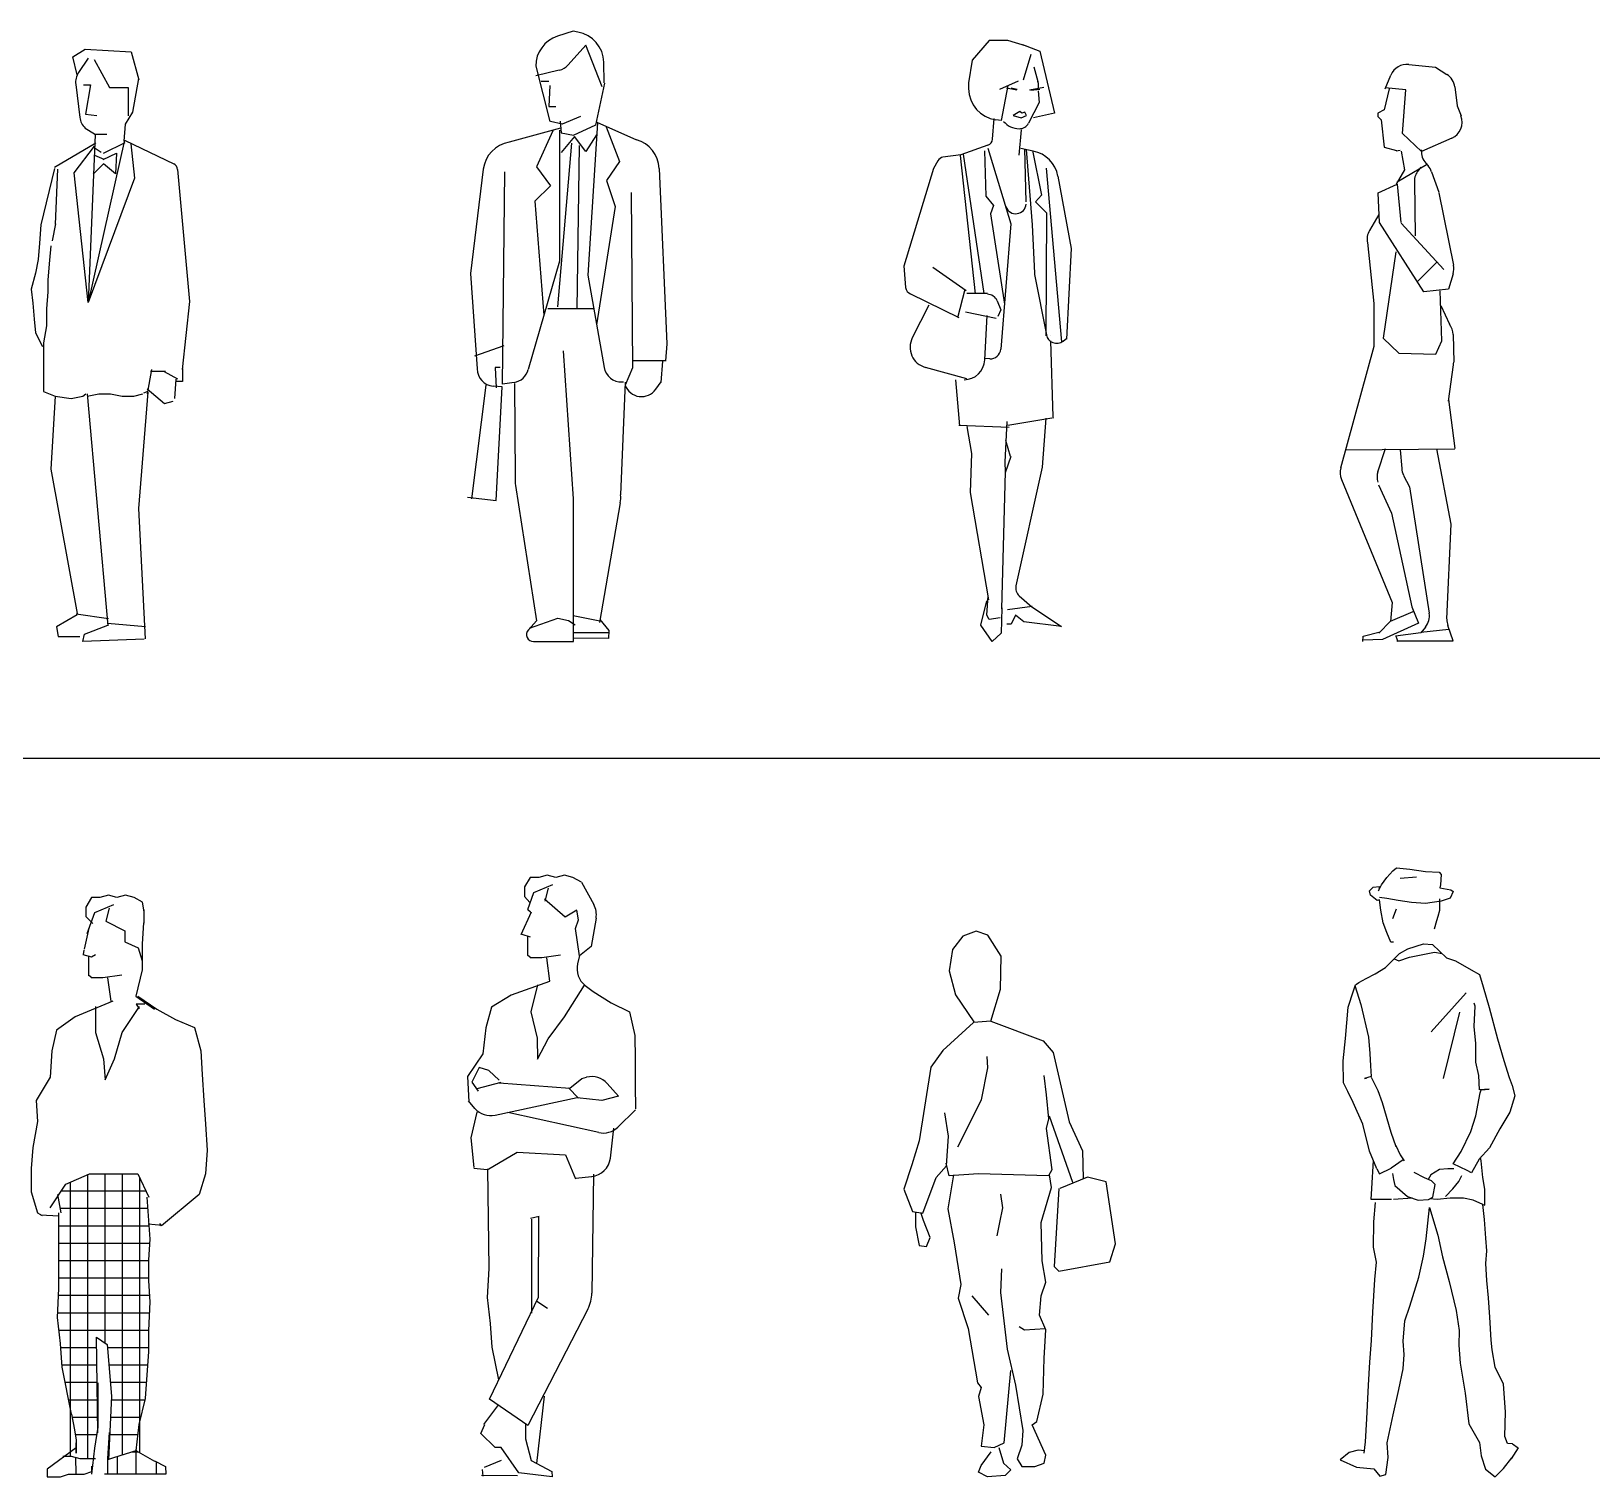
# Model space of a CAD drawing. Header units: millimetres. Extents: x 80073 to 99926, y 37306 to 52946.
# Drawn here: x 91232 to 95718, y 45338 to 49492 of the extents above; entities that cross this region are included whole.
import ezdxf

# ---------------------------------------------------------------- set-up
doc = ezdxf.new("R2010")
doc.units = ezdxf.units.MM
doc.layers.add('www.cad-blocks.net', color=7, linetype='Continuous')

# ---------------------------------------------------------------- blocks, each defined once
blk = doc.blocks.new('A$C20933499')
at = {"linetype": 'ByBlock'}
for p, q in [((0.119, 1.6802), (0.1544, 1.7023)), ((0.1323, 1.6286), (0.119, 1.6802)), ((0.1638, 1.6768), (0.1357, 1.635)), ((0.1544, 1.7023), (0.2872, 1.6949)), ((0.181, 1.6728), (0.2252, 1.5918)), ((0.2872, 1.6949), (0.3093, 1.6139)), ((0.3086, 1.6177), (0.2912, 1.5213)), ((0.1276, 1.601), (0.1393, 1.5062)), ((0.1496, 1.5993), (0.1699, 1.5993)), ((0.1699, 1.5993), (0.1557, 1.515)), ((0.2252, 1.5918), (0.2783, 1.5918)), ((0.2783, 1.5918), (0.2783, 1.5108)), ((0.1557, 1.515), (0.1881, 1.5116)), ((0.2699, 1.4862), (0.2657, 1.4374)), ((0.2908, 1.5211), (0.2699, 1.4862)), ((0.155, 1.4756), (0.1818, 1.4592)), ((0.1833, 1.4563), (0.1635, 0.9745)), ((0.2675, 1.4409), (0.1635, 0.9745)), ((0.1818, 1.4583), (0.2167, 1.4583)), ((0.2701, 1.4399), (0.4094, 1.3722)), ((0.0669, 1.3634), (0.1858, 1.4328)), ((0.1231, 1.3467), (0.1818, 1.4234)), ((0.2096, 1.385), (0.1828, 1.397)), ((0.1833, 1.4181), (0.2009, 1.4061)), ((0.2686, 1.4334), (0.2066, 1.4027)), ((0.207, 1.385), (0.2446, 1.4029)), ((0.2446, 1.4029), (0.2423, 1.3441)), ((0.2865, 1.4306), (0.2964, 1.3318)), ((0.0669, 1.3595), (0.0278, 1.1972)), ((0.0756, 1.3577), (0.0683, 1.1992)), ((0.1635, 0.9745), (0.1231, 1.3467)), ((0.208, 1.3725), (0.1779, 1.3427)), ((0.2423, 1.3441), (0.208, 1.3725)), ((0.4206, 1.356), (0.4543, 0.9769)), ((0.2964, 1.3318), (0.1635, 0.9745)), ((0.0278, 1.1972), (0.0238, 1.1443)), ((0.0692, 1.2001), (0.0595, 1.1509)), ((0.0238, 1.1443), (0.0198, 1.0981)), ((0.0561, 1.1373), (0.0519, 1.0955)), ((0.0198, 1.0981), (0.0119, 1.0585)), ((0.0519, 1.0955), (0.0477, 1.0397)), ((0.0119, 1.0585), (0, 1.0123)), ((0.0477, 1.0397), (0.0477, 1.0048)), ((0, 1.0123), (0.004, 0.9727)), ((0.0477, 1.0048), (0.0435, 0.9559)), ((0.004, 0.9727), (0.0079, 0.9265)), ((0.0435, 0.9559), (0.0435, 0.9071)), ((0.4543, 0.9769), (0.4333, 0.7815)), ((0.0079, 0.9265), (0.0119, 0.8869)), ((0.0435, 0.9071), (0.0351, 0.8582)), ((0.0119, 0.8869), (0.0317, 0.8473)), ((0.0351, 0.8582), (0.0351, 0.7187)), ((0.3453, 0.7815), (0.3327, 0.7117)), ((0.3427, 0.7764), (0.3853, 0.7764)), ((0.4208, 0.7536), (0.383, 0.7745)), ((0.4342, 0.7848), (0.4342, 0.7472)), ((0.0351, 0.7187), (0.0686, 0.7047)), ((0.3352, 0.718), (0.3226, 0.7138)), ((0.3327, 0.7257), (0.383, 0.6838)), ((0.4124, 0.6978), (0.4166, 0.7536)), ((0.4342, 0.7472), (0.4154, 0.7472)), ((0.0686, 0.7047), (0.0561, 0.4954)), ((0.0686, 0.7047), (0.1148, 0.6978)), ((0.1148, 0.6978), (0.1483, 0.7047)), ((0.1483, 0.7047), (0.1567, 0.7117)), ((0.1609, 0.7047), (0.1944, 0.7117)), ((0.1609, 0.7117), (0.2196, 0.0453)), ((0.1944, 0.7117), (0.2279, 0.7117)), ((0.2279, 0.7117), (0.2615, 0.7047)), ((0.2615, 0.7047), (0.295, 0.7047)), ((0.295, 0.7047), (0.3202, 0.7117)), ((0.3092, 0.3818), (0.3361, 0.7161)), ((0.383, 0.6838), (0.4082, 0.6908)), ((0.0561, 0.4954), (0.1318, 0.0801)), ((0.3286, 0.0073), (0.3092, 0.3818)), ((0.1315, 0.0768), (0.0728, 0.0419)), ((0.1291, 0.0792), (0.2218, 0.0661)), ((0.1525, 0.0209), (0.2196, 0.047)), ((0.219, 0.053), (0.3279, 0.0433)), ((0.0728, 0.0419), (0.077, 0.014)), ((0.077, 0.014), (0.1399, 0.014)), ((0.1483, 0), (0.1525, 0.0209)), ((0.3243, 0.007), (0.1483, 0))]:
    blk.add_line(p, q, dxfattribs=at)
for centre, radius, start, end in [((0.1772, 1.6071), 0.05, 146.1208, 187.0254), ((0.1889, 1.5123), 0.05, 187.0254, 227.2391), ((0.4006, 1.3542), 0.02, 5.0861, 64.0675)]:
    blk.add_arc(centre, radius, start, end, dxfattribs=at)
blk = doc.blocks.new('A$C38BD1C33')
at = {"linetype": 'ByBlock'}
for p, q in [((0.3034, 1.7537), (0.2583, 1.7391)), ((0.3169, 1.7514), (0.3034, 1.7537)), ((0.3404, 1.7141), (0.2889, 1.6567)), ((0.3869, 1.5935), (0.3404, 1.7141)), ((0.3929, 1.6051), (0.3916, 1.6647)), ((0.196, 1.6535), (0.2363, 1.4945)), ((0.2633, 1.6415), (0.196, 1.6253)), ((0.2118, 1.6106), (0.2337, 1.6106)), ((0.2365, 1.5974), (0.2337, 1.5375)), ((0.3935, 1.6048), (0.3676, 1.4836)), ((0.2337, 1.5375), (0.2537, 1.5375)), ((0.2721, 1.4868), (0.238, 1.4947)), ((0.2665, 1.4952), (0.2692, 1.4614)), ((0.3245, 1.5088), (0.2721, 1.4868)), ((0.3043, 1.4555), (0.3688, 1.4846)), ((0.3731, 1.4902), (0.3458, 1.053)), ((0.3719, 1.4926), (0.4859, 1.4418)), ((0.2667, 1.4752), (0.1195, 1.4349)), ((0.245, 1.4679), (0.1978, 1.3644)), ((0.2645, 1.4693), (0.2638, 1.0926)), ((0.3076, 1.4515), (0.2688, 1.4051)), ((0.2692, 1.4614), (0.3043, 1.4555)), ((0.3396, 1.4079), (0.3076, 1.4515)), ((0.3708, 1.4564), (0.3396, 1.4079)), ((0.3985, 1.4794), (0.4368, 1.3793)), ((0.2988, 1.4323), (0.2585, 0.962)), ((0.3212, 1.4254), (0.3141, 0.9552)), ((0.0452, 1.3571), (0.0083, 1.0578)), ((0.1005, 0.7392), (0.1069, 1.3494)), ((0.1978, 1.3644), (0.2388, 1.3098)), ((0.4368, 1.3793), (0.3998, 1.3248)), ((0.5506, 1.3593), (0.5728, 0.855)), ((0.2388, 1.3098), (0.1934, 1.2654)), ((0.3998, 1.3248), (0.4243, 1.2504)), ((0.1934, 1.2654), (0.2192, 0.9376)), ((0.4698, 1.29), (0.4738, 0.786)), ((0.4243, 1.2504), (0.3702, 0.9098)), ((0.2638, 1.0926), (0.1745, 0.7817)), ((0.0083, 1.0578), (0.0274, 0.7832)), ((0.3458, 1.053), (0.3926, 0.7873)), ((0.2304, 0.9566), (0.3623, 0.9569)), ((0.5728, 0.855), (0.5691, 0.8062)), ((0.0205, 0.8205), (0.1048, 0.8504)), ((0.3048, 0.4099), (0.2758, 0.8352)), ((0.0791, 0.7871), (0.0825, 0.7294)), ((0.0939, 0.7871), (0.0791, 0.7871)), ((0.4738, 0.786), (0.4533, 0.7363)), ((0.5705, 0.8062), (0.4761, 0.8062)), ((0.5599, 0.8058), (0.5553, 0.7445)), ((0.0524, 0.7362), (0.0109, 0.4098)), ((0.099, 0.7317), (0.0732, 0.7338)), ((0.0825, 0.4053), (0.099, 0.7317)), ((0.1335, 0.7443), (0.1005, 0.7392)), ((0.1348, 0.7416), (0.1371, 0.4715)), ((0.4534, 0.7448), (0.4399, 0.4211)), ((0.4438, 0.746), (0.4487, 0.7462)), ((0.4533, 0.7363), (0.4533, 0.7362)), ((0.541, 0.7248), (0.5563, 0.7464)), ((0, 0.415), (0.0825, 0.4053)), ((0.1377, 0.4478), (0.1978, 0.0589)), ((0.3048, 0), (0.3048, 0.4099)), ((0.4389, 0.3988), (0.3788, 0.0541)), ((0.1978, 0.0589), (0.1747, 0.0334)), ((0.178, 0.0378), (0.2598, 0.0674)), ((0.2598, 0.0674), (0.2898, 0.0606)), ((0.2898, 0.0606), (0.3088, 0.048)), ((0.3854, 0.0577), (0.3036, 0.0737)), ((0.3798, 0.0631), (0.4064, 0.0312)), ((0.4052, 0.0087), (0.3047, 0.0096)), ((0.4056, 0.0251), (0.3062, 0.0251)), ((0.4064, 0.0312), (0.4052, 0.0087)), ((0.1895, 0), (0.3048, 0))]:
    blk.add_line(p, q, dxfattribs=at)
for centre, radius, start, end in [((0.3016, 1.6627), 0.09, 1.2629, 80.1837), ((0.286, 1.6535), 0.09, 107.9313, 180), ((0.2517, 1.6901), 0.05, 283.4957, 318.0941), ((0.4607, 1.3554), 0.09, 2.5114, 73.7524), ((0.1345, 1.3461), 0.09, 99.5641, 172.9804), ((0.0774, 0.7837), 0.05, 180.5645, 265.2032), ((0.1259, 0.7937), 0.05, 278.7357, 346.172), ((0.4418, 0.7959), 0.05, 189.9737, 272.2937), ((0.5001, 0.7536), 0.05, 200.3738, 324.7276), ((0.2266, 0.4616), 0.09, 173.6946, 188.7894), ((0.3502, 0.4142), 0.09, 350.1222, 4.3706), ((0.1895, 0.02), 0.02, 137.7458, 270)]:
    blk.add_arc(centre, radius, start, end, dxfattribs=at)
blk = doc.blocks.new('A$C765F0EC1')
at = {"linetype": 'ByBlock'}
for p, q in [((0.2448, 1.7274), (0.1959, 1.6704)), ((0.2986, 1.7274), (0.2448, 1.7274)), ((0.3525, 1.7111), (0.2986, 1.7274)), ((0.3409, 1.7158), (0.391, 1.6962)), ((0.1959, 1.6704), (0.1861, 1.6052)), ((0.365, 1.6867), (0.3431, 1.613)), ((0.391, 1.6962), (0.4331, 1.5184)), ((0.3737, 1.6513), (0.3854, 1.6089)), ((0.1861, 1.6052), (0.1861, 1.5887)), ((0.329, 1.6102), (0.2751, 1.5858)), ((0.2993, 1.598), (0.2794, 1.4976)), ((0.3247, 1.5844), (0.295, 1.59)), ((0.3255, 1.5867), (0.3083, 1.59)), ((0.3615, 1.5853), (0.4026, 1.5933)), ((0.365, 1.5844), (0.3908, 1.5877)), ((0.3865, 1.5825), (0.3893, 1.5492)), ((0.3893, 1.5492), (0.3586, 1.4897)), ((0.2549, 1.4433), (0.2598, 1.5032)), ((0.2794, 1.4976), (0.2647, 1.4994)), ((0.3337, 1.5229), (0.3146, 1.5116)), ((0.3146, 1.5116), (0.3376, 1.5051)), ((0.3392, 1.5182), (0.3337, 1.5229)), ((0.3376, 1.5051), (0.3521, 1.5116)), ((0.3478, 1.5215), (0.3392, 1.5182)), ((0.3521, 1.5116), (0.3478, 1.5215)), ((0.4331, 1.5184), (0.3728, 1.5046)), ((0.3372, 1.4699), (0.331, 1.3971)), ((0.1641, 1.3987), (0.1125, 1.3916)), ((0.1614, 1.3969), (0.2048, 0.9994)), ((0.2417, 1.4261), (0.1641, 1.3987)), ((0.1706, 1.4009), (0.2298, 1.0003)), ((0.2317, 1.4098), (0.2356, 1.2793)), ((0.2414, 1.4178), (0.3079, 1.2005)), ((0.372, 1.4092), (0.3365, 1.4164)), ((0.347, 1.4154), (0.3505, 1.2634)), ((0.3513, 1.4136), (0.3693, 1.1977)), ((0.3697, 1.4107), (0.3955, 1.2822)), ((0.0851, 1.3593), (0.0003, 1.0785)), ((0.0979, 1.3817), (0.0851, 1.3593)), ((0.4538, 0.8612), (0.4096, 1.3601)), ((0.4428, 1.3373), (0.4812, 1.1292)), ((0.2356, 1.2793), (0.2575, 1.2531)), ((0.3955, 1.2822), (0.3783, 1.2634)), ((0.3783, 1.2634), (0.4103, 1.2319)), ((0.2575, 1.2531), (0.2489, 1.2291)), ((0.2489, 1.2291), (0.2895, 0.9691)), ((0.4103, 1.2319), (0.408, 0.8786)), ((0.3079, 1.2005), (0.2785, 0.8398)), ((0.3693, 1.1977), (0.3754, 1.0586)), ((0.4812, 1.1292), (0.4675, 0.8687)), ((0, 1.0794), (0.0049, 1.017)), ((0.179, 1.0078), (0.0832, 1.0752)), ((0.3759, 1.0542), (0.4097, 0.8811)), ((0.0195, 0.9993), (0.1579, 0.9313)), ((0.1555, 0.9313), (0.1766, 1.0125)), ((0.1809, 1.0006), (0.2402, 1.0006)), ((0.0718, 0.9669), (0.0243, 0.8726)), ((0.2655, 0.9279), (0.1769, 0.9461)), ((0.2679, 0.9793), (0.279, 0.9527)), ((0.279, 0.9527), (0.27, 0.9335)), ((0.2329, 0.8094), (0.2391, 0.9369)), ((0.4215, 0.864), (0.428, 0.6454)), ((0.4221, 0.8795), (0.4221, 0.8792)), ((0.4575, 0.8631), (0.4686, 0.8717)), ((0.2469, 0.8123), (0.2321, 0.8131)), ((0.1815, 0.7544), (0.0618, 0.7878)), ((0.1613, 0.6193), (0.1491, 0.7523)), ((0.2956, 0.6323), (0.2907, 0.5153)), ((0.4312, 0.6428), (0.2985, 0.6202)), ((0.4078, 0.6415), (0.3979, 0.5007)), ((0.3031, 0.6151), (0.158, 0.6207)), ((0.1809, 0.6182), (0.1948, 0.5399)), ((0.1948, 0.5399), (0.1905, 0.428)), ((0.3063, 0.5317), (0.2935, 0.5777)), ((0.2907, 0.5153), (0.2915, 0.4876)), ((0.3079, 0.5317), (0.2916, 0.4849)), ((0.3979, 0.5007), (0.3223, 0.1602)), ((0.2915, 0.4876), (0.2806, 0.0939)), ((0.1905, 0.428), (0.2434, 0.1192)), ((0.2211, 0.0465), (0.2387, 0.1169)), ((0.2387, 0.076), (0.2426, 0.1309)), ((0.2813, 0.0967), (0.2794, 0.0235)), ((0.3689, 0.1009), (0.2981, 0.0906)), ((0.3319, 0.131), (0.3681, 0.0995)), ((0.3681, 0.0995), (0.4534, 0.0432)), ((0.2539, 0), (0.2211, 0.0465)), ((0.2453, 0.0629), (0.2387, 0.076)), ((0.2766, 0.0676), (0.2453, 0.0629)), ((0.3087, 0.0497), (0.2962, 0.0497)), ((0.3212, 0.0756), (0.3087, 0.0497)), ((0.3447, 0.0563), (0.3212, 0.0756)), ((0.4534, 0.0432), (0.3447, 0.0563)), ((0.2794, 0.0235), (0.2539, 0))]:
    blk.add_line(p, q, dxfattribs=at)
for centre, radius, start, end in [((0.2761, 1.5887), 0.09, 180, 262.7468), ((0.3373, 1.5955), 0.05, 349.9493, 15.5241), ((0.3323, 1.5335), 0.06, 220.2002, 269.3153), ((0.3319, 1.5035), 0.03, 269.3153, 332.7004), ((0.235, 1.4449), 0.02, 289.423, 355.3563), ((0.1152, 1.3718), 0.02, 97.8336, 150.3955), ((0.3543, 1.321), 0.09, 10.4475, 78.6491), ((0.3215, 1.2593), 0.03, 200.5516, 355.9568), ((0.4054, 1.0599), 0.03, 182.5114, 191.0334), ((0.0248, 1.0186), 0.02, 184.4509, 254.6065), ((0.2402, 0.9678), 0.03, 22.6199, 90), ((0.0779, 0.8456), 0.06, 153.2409, 254.4207), ((0.4391, 0.8869), 0.03, 191.0334, 307.6476), ((0.173, 0.8123), 0.06, 270, 357.1936), ((0.2486, 0.8422), 0.03, 266.7987, 355.3334), ((0.3516, 0.1537), 0.03, 167.4867, 228.9998)]:
    blk.add_arc(centre, radius, start, end, dxfattribs=at)
blk = doc.blocks.new('A$C6A8D7C00')
at = {"linetype": 'ByBlock'}
for p, q in [((0.1294, 1.588), (0.1459, 1.6278)), ((0.1971, 1.6584), (0.2743, 1.6508)), ((0.2743, 1.6508), (0.3071, 1.6294)), ((0.1412, 1.5878), (0.1263, 1.5282)), ((0.1888, 1.5852), (0.1294, 1.5911)), ((0.1794, 1.46), (0.1888, 1.5852)), ((0.3294, 1.5936), (0.336, 1.5396)), ((0.1263, 1.5282), (0.1087, 1.5184)), ((0.336, 1.5396), (0.3474, 1.5103)), ((0.1087, 1.5184), (0.1087, 1.5086)), ((0.1087, 1.5086), (0.1175, 1.4988)), ((0.1175, 1.4988), (0.1263, 1.4203)), ((0.234, 1.4085), (0.1794, 1.46)), ((0.3208, 1.4464), (0.234, 1.4085)), ((0.1263, 1.4203), (0.1617, 1.4105)), ((0.1609, 1.41), (0.1728, 1.4115)), ((0.1749, 1.409), (0.1854, 1.3554)), ((0.2335, 1.4119), (0.2336, 1.4129)), ((0.1854, 1.3554), (0.1614, 1.3141)), ((0.2485, 1.3695), (0.1635, 1.3202)), ((0.232, 1.3629), (0.2251, 1.3546)), ((0.2462, 1.3741), (0.2526, 1.3671)), ((0.2626, 1.3501), (0.2833, 1.291)), ((0.1089, 1.2889), (0.1643, 1.3145)), ((0.1643, 1.3145), (0.1747, 1.2043)), ((0.2134, 1.3217), (0.2155, 1.1661)), ((0.113, 1.2045), (0.1089, 1.2889)), ((0.2835, 1.2889), (0.3259, 1.0813)), ((0.1108, 1.2272), (0.0841, 1.1812)), ((0.2409, 1.005), (0.113, 1.2045)), ((0.1751, 1.202), (0.2984, 1.069)), ((0.0981, 0.9717), (0.0791, 1.1467)), ((0.16, 1.1199), (0.1238, 0.872)), ((0.2785, 1.0906), (0.2228, 1.0356)), ((0.3247, 1.0569), (0.3114, 1.0126)), ((0.3114, 1.0126), (0.2409, 1.005)), ((0.2922, 0.8643), (0.2879, 1.0074)), ((0.0981, 0.849), (0.0981, 0.9717)), ((0.289, 0.9656), (0.3139, 0.9119)), ((0.1238, 0.872), (0.1684, 0.8283)), ((0.2751, 0.826), (0.2922, 0.8643)), ((0.3245, 0.8822), (0.3263, 0.8027)), ((0.0017, 0.4992), (0.0981, 0.849)), ((0.1684, 0.8283), (0.2751, 0.826)), ((0.3113, 0.6904), (0.3258, 0.7947)), ((0.3114, 0.6951), (0.3296, 0.5543)), ((0.0164, 0.5508), (0.3296, 0.5534)), ((0.1085, 0.4877), (0.1302, 0.5543)), ((0.1723, 0.5503), (0.1771, 0.4975)), ((0.3188, 0.3372), (0.2783, 0.5534)), ((0.0042, 0.4656), (0.149, 0.1119)), ((0.1104, 0.4502), (0.1476, 0.3687)), ((0.1824, 0.4774), (0.199, 0.4446)), ((0.199, 0.4446), (0.256, 0.0811)), ((0.1476, 0.3687), (0.2062, 0.0999)), ((0.3069, 0.0646), (0.3188, 0.3372)), ((0.149, 0.1119), (0.1443, 0.0571)), ((0.2062, 0.0999), (0.2254, 0.0522)), ((0.1112, 0.0235), (0.1451, 0.0583)), ((0.2254, 0.0522), (0.122, 0.0056)), ((0.1451, 0.0583), (0.2095, 0.086)), ((0.3253, 0.0021), (0.3098, 0.0456)), ((0.0656, 0), (0.0664, 0.0148)), ((0.122, 0.0056), (0.066, 0.004)), ((0.0664, 0.0148), (0.1147, 0.0277)), ((0.2315, 0.0251), (0.1586, 0.0155)), ((0.1598, 0.0155), (0.1661, 0.0002)), ((0.1633, 0.0023), (0.3253, 0.0021)), ((0.245, 0.0414), (0.2315, 0.0251)), ((0.3123, 0.0348), (0.2317, 0.0254))]:
    blk.add_line(p, q, dxfattribs=at)
for centre, start, end in [((0.1921, 1.6087), 84.3479, 157.4639), ((0.2798, 1.5875), 6.953, 56.9083), ((0.3007, 1.4922), 293.6141, 21.1187), ((0.2834, 1.4076), 175.0947, 222.0236), ((0.2634, 1.3224), 139.9336, 180.8043), ((0.2154, 1.3336), 19.3203, 42.0236), ((0.1273, 1.156), 149.8108, 192.0982), ((0.2769, 1.0713), 343.1913, 11.5236), ((0.2745, 0.8811), 1.3063, 38.0144), ((0.2763, 0.8016), 352.0862, 1.3063), ((0.0499, 0.4859), 164.5857, 203.9505), ((0.227, 0.5), 182.8301, 206.7769), ((0.1559, 0.4717), 161.3417, 195.9409), ((0.2066, 0.0734), 320.1944, 8.9176), ((0.3568, 0.0624), 177.5008, 199.6274)]:
    blk.add_arc(centre, 0.05, start, end, dxfattribs=at)
blk = doc.blocks.new('*X49')
for p, q in [((2.3, 2.2368), (2.3, 3.0253)), ((2.35, 2.23), (2.35, 3.0475)), ((2.4, 2.5628), (2.4, 3.0495)), ((2.45, 2.2413), (2.45, 3.0495)), ((2.5, 2.247), (2.5, 3.0373)), ((2.2739, 3), (2.5174, 3)), ((2.2711, 2.95), (2.522, 2.95)), ((2.267, 2.9), (2.5257, 2.9)), ((2.267, 2.85), (2.5277, 2.85)), ((2.267, 2.8), (2.5241, 2.8)), ((2.267, 2.75), (2.5241, 2.75)), ((2.266, 2.7), (2.5272, 2.7)), ((2.2632, 2.65), (2.5269, 2.65)), ((2.2669, 2.6), (2.5242, 2.6)), ((2.2723, 2.55), (2.3755, 2.55)), ((2.4063, 2.55), (2.5241, 2.55)), ((2.2756, 2.5), (2.3762, 2.5)), ((2.4104, 2.5), (2.5215, 2.5)), ((2.2848, 2.45), (2.377, 2.45)), ((2.4145, 2.45), (2.5182, 2.45)), ((2.2948, 2.4), (2.3777, 2.4)), ((2.4173, 2.4), (2.5142, 2.4)), ((2.3049, 2.35), (2.3784, 2.35)), ((2.4151, 2.35), (2.5021, 2.35)), ((2.3142, 2.3), (2.3766, 2.3)), ((2.4129, 2.3), (2.4936, 2.3)), ((2.408, 2.25), (2.4106, 2.25)), ((2.4775, 2.25), (2.4946, 2.25))]:
    blk.add_line(p, q)
blk = doc.blocks.new('A$C2E951422')
at = {"linetype": 'ByBlock'}
for p, q in [((0.1727, 1.6647), (0.1564, 1.6374)), ((0.1973, 1.6647), (0.1727, 1.6647)), ((0.2218, 1.6715), (0.1973, 1.6647)), ((0.2463, 1.6647), (0.2218, 1.6715)), ((0.2709, 1.6715), (0.2463, 1.6647)), ((0.2954, 1.6647), (0.2709, 1.6715)), ((0.32, 1.651), (0.2954, 1.6647)), ((0.1564, 1.6374), (0.1564, 1.6102)), ((0.1606, 1.5616), (0.1831, 1.6217)), ((0.1831, 1.6217), (0.2373, 1.6442)), ((0.2239, 1.6341), (0.2143, 1.597)), ((0.324, 1.6238), (0.32, 1.651)), ((0.3238, 1.6296), (0.3238, 1.5908)), ((0.1651, 1.5766), (0.1516, 1.5166)), ((0.1564, 1.6102), (0.1768, 1.5898)), ((0.2143, 1.597), (0.2689, 1.5686)), ((0.3229, 1.5916), (0.3184, 1.5316)), ((0.2689, 1.5686), (0.2689, 1.5371)), ((0.2689, 1.5371), (0.3069, 1.5199)), ((0.3184, 1.5316), (0.3184, 1.4565)), ((0.1482, 1.5013), (0.1727, 1.4945)), ((0.1514, 1.5133), (0.1489, 1.5007)), ((0.1646, 1.4945), (0.1646, 1.44)), ((0.1727, 1.4945), (0.185, 1.5013)), ((0.3069, 1.5199), (0.3189, 1.483)), ((0.1646, 1.4421), (0.1753, 1.4337)), ((0.2598, 1.4415), (0.2057, 1.434)), ((0.3184, 1.4565), (0.3004, 1.3814)), ((0.2057, 1.434), (0.1741, 1.434)), ((0.2192, 1.434), (0.2282, 1.3664)), ((0.2345, 1.3664), (0.1263, 1.3214)), ((0.1849, 1.3514), (0.1849, 1.2763)), ((0.2616, 1.2763), (0.3112, 1.3514)), ((0.3004, 1.3814), (0.3545, 1.3439)), ((0.3017, 1.3584), (0.3099, 1.3447)), ((0.3263, 1.3584), (0.3017, 1.3584)), ((0.3067, 1.3814), (0.3608, 1.3439)), ((0.1263, 1.3214), (0.0722, 1.2838)), ((0.3608, 1.3439), (0.4149, 1.3139)), ((0.4149, 1.3139), (0.4691, 1.2913)), ((0.0722, 1.2838), (0.0586, 1.2238)), ((0.1849, 1.2763), (0.2075, 1.2013)), ((0.239, 1.2013), (0.2616, 1.2763)), ((0.4691, 1.2913), (0.4871, 1.2238)), ((0.0586, 1.2238), (0.0541, 1.1487)), ((0.4871, 1.2238), (0.4916, 1.1562)), ((0.2075, 1.2013), (0.212, 1.1412)), ((0.212, 1.1412), (0.239, 1.2013)), ((0.0541, 1.1487), (0.0135, 1.0811)), ((0.4916, 1.1562), (0.4961, 1.0811)), ((0.0135, 1.0811), (0.018, 1.0211)), ((0.4961, 1.0811), (0.5006, 1.0136)), ((0.018, 1.0211), (0.0045, 0.946)), ((0.5006, 1.0136), (0.5051, 0.9385)), ((0.0045, 0.946), (0, 0.8859)), ((0.5051, 0.9385), (0.5006, 0.8709)), ((0, 0.8859), (0, 0.8184)), ((0.0992, 0.8409), (0.1669, 0.8709)), ((0.1669, 0.8709), (0.3067, 0.8709)), ((0.3067, 0.8709), (0.3383, 0.8034)), ((0.5006, 0.8709), (0.4826, 0.8109)), ((0, 0.8184), (0.018, 0.7583)), ((0.0541, 0.7733), (0.0992, 0.8409)), ((0.0857, 0.7583), (0.0767, 0.8109)), ((0.4826, 0.8109), (0.3744, 0.7208)), ((0.332, 0.8034), (0.341, 0.6832)), ((0.018, 0.7583), (0.0316, 0.7508)), ((0.0267, 0.753), (0.0796, 0.7496)), ((0.0794, 0.5406), (0.0794, 0.7583)), ((0.3766, 0.7225), (0.3359, 0.7259)), ((0.3744, 0.7208), (0.3698, 0.7283)), ((0.341, 0.6832), (0.3365, 0.6232)), ((0.3365, 0.6232), (0.3365, 0.5631)), ((0.0749, 0.458), (0.0794, 0.5406)), ((0.3365, 0.5631), (0.341, 0.5031)), ((0.341, 0.5031), (0.3365, 0.4205)), ((0.0839, 0.3829), (0.0749, 0.458)), ((0.3365, 0.4205), (0.3365, 0.3604)), ((0.0884, 0.3154), (0.0839, 0.3829)), ((0.1874, 0.4008), (0.2179, 0.3805)), ((0.1915, 0.1266), (0.1874, 0.4008)), ((0.2179, 0.3805), (0.2301, 0.2315)), ((0.3365, 0.3604), (0.3275, 0.2253)), ((0.1155, 0.1802), (0.0884, 0.3154)), ((0.1921, 0.1427), (0.1921, 0.2703)), ((0.2301, 0.2315), (0.222, 0.0487)), ((0.3275, 0.2253), (0.3094, 0.1502)), ((0.1155, 0.1802), (0.1245, 0.1352)), ((0.1245, 0.1352), (0.129, 0.1052)), ((0.1831, 0.0826), (0.1921, 0.1427)), ((0.3094, 0.1502), (0.3004, 0.0751)), ((0.129, 0.1052), (0.129, 0.0676)), ((0.129, 0.0676), (0.129, 0.0977)), ((0.2237, 0.1277), (0.2192, 0.0526)), ((0.129, 0.0834), (0.0458, 0.0218)), ((0.1155, 0.0583), (0.091, 0.0583)), ((0.14, 0.0515), (0.1155, 0.0583)), ((0.1275, 0.0564), (0.1283, 0.0077)), ((0.185, 0.0515), (0.14, 0.0515)), ((0.1741, 0.0076), (0.1831, 0.0826)), ((0.3031, 0.0757), (0.2184, 0.0487)), ((0.2192, 0.0526), (0.2192, 0.0076)), ((0.2469, 0.0564), (0.2469, 0.0077)), ((0.3004, 0.0751), (0.3545, 0.0451)), ((0.3008, 0.0705), (0.3008, 0.0077)), ((0.354, 0.0462), (0.3856, 0.0295)), ((0.0458, 0.0218), (0.0458, 0)), ((0.0458, 0), (0.062, 0)), ((0.0614, 0.0001), (0.0839, 0.0001)), ((0.0839, 0.0001), (0.1065, 0.0076)), ((0.1065, 0.0076), (0.1516, 0.0076)), ((0.1516, 0.0076), (0.1741, 0.0151)), ((0.1741, 0.0151), (0.1741, 0.0301)), ((0.3726, 0.0076), (0.2102, 0.0076)), ((0.3586, 0.0423), (0.3586, 0.0077)), ((0.3863, 0.0077), (0.3702, 0.0077)), ((0.3856, 0.0295), (0.3863, 0.0077))]:
    blk.add_line(p, q, dxfattribs=at)
blk.add_blockref('*X49', (-2.1876, -2.1785), dxfattribs=at)
blk = doc.blocks.new('A$C66E036F2')
at = {"linetype": 'ByBlock'}
for p, q in [((0.1801, 1.7222), (0.1638, 1.695)), ((0.2047, 1.7222), (0.1801, 1.7222)), ((0.2292, 1.7291), (0.2047, 1.7222)), ((0.2537, 1.7222), (0.2292, 1.7291)), ((0.2783, 1.7291), (0.2537, 1.7222)), ((0.3028, 1.7222), (0.2783, 1.7291)), ((0.3273, 1.7086), (0.3028, 1.7222)), ((0.3275, 1.709), (0.3628, 1.6442)), ((0.1638, 1.695), (0.1638, 1.6678)), ((0.1638, 1.6678), (0.1792, 1.6504)), ((0.1728, 1.6307), (0.1905, 1.6793)), ((0.1905, 1.6793), (0.2446, 1.7018)), ((0.2313, 1.6917), (0.2217, 1.6546)), ((0.1543, 1.558), (0.1837, 1.6233)), ((0.1807, 1.6225), (0.1728, 1.6289)), ((0.2802, 1.6084), (0.2211, 1.6596)), ((0.3136, 1.6281), (0.2802, 1.6084)), ((0.319, 1.601), (0.3136, 1.6281)), ((0.3105, 1.5758), (0.319, 1.601)), ((0.3213, 1.4975), (0.3105, 1.5758)), ((0.3693, 1.6057), (0.3557, 1.5236)), ((0.1556, 1.5589), (0.1801, 1.5521)), ((0.172, 1.5521), (0.172, 1.4976)), ((0.172, 1.4997), (0.1827, 1.4913)), ((0.2131, 1.4916), (0.1815, 1.4916)), ((0.2672, 1.4991), (0.2131, 1.4916)), ((0.2266, 1.4916), (0.2356, 1.424)), ((0.322, 1.498), (0.3161, 1.4738)), ((0.3557, 1.5236), (0.3213, 1.4975)), ((0.2356, 1.4237), (0.1252, 1.3844)), ((0.201, 1.4135), (0.1814, 1.3364)), ((0.2787, 1.3221), (0.3361, 1.4125)), ((0.3377, 1.4123), (0.3606, 1.3946)), ((0.3606, 1.3946), (0.413, 1.3618)), ((0.0692, 1.3498), (0.0525, 1.2905)), ((0.1252, 1.3844), (0.0692, 1.3498)), ((0.413, 1.3618), (0.4659, 1.3365)), ((0.1814, 1.3364), (0.2, 1.2602)), ((0.2315, 1.2585), (0.2787, 1.3221)), ((0.4659, 1.3365), (0.4804, 1.2681)), ((0.0525, 1.2905), (0.0441, 1.2157)), ((0.2, 1.2602), (0.2013, 1.2)), ((0.2013, 1.2), (0.2315, 1.2585)), ((0.4804, 1.2681), (0.4814, 1.2003)), ((0.0441, 1.2157), (0, 1.1504)), ((0.0332, 1.1761), (0.0118, 1.1341)), ((0.061, 1.1674), (0.0332, 1.1761)), ((0.0906, 1.1395), (0.061, 1.1674)), ((0.4814, 1.2003), (0.4819, 1.1251)), ((0, 1.1504), (0.0038, 1.0772)), ((0.0118, 1.1341), (0.0305, 1.1084)), ((0.096, 1.1331), (0.0262, 1.1148)), ((0.2943, 1.1162), (0.0906, 1.1309)), ((0.2942, 1.117), (0.3285, 1.1446)), ((0.3285, 1.1446), (0.342, 1.148)), ((0.4015, 1.13), (0.4343, 1.0936)), ((0.4819, 1.1251), (0.4829, 1.0574)), ((0.0212, 1.0585), (0.0026, 1.08)), ((0.0792, 1.0392), (0.3148, 1.0901)), ((0.2897, 1.118), (0.3192, 1.0879)), ((0.3148, 1.0901), (0.3856, 1.0824)), ((0.4343, 1.0936), (0.3858, 1.0811)), ((0.0266, 1.0479), (0.0092, 0.9736)), ((0.3771, 0.9892), (0.1158, 1.0471)), ((0.4827, 1.0548), (0.432, 1.005)), ((0.4104, 0.9158), (0.42, 1.002)), ((0.0092, 0.9736), (0.018, 0.8888)), ((0.0567, 0.8825), (0.1421, 0.9324)), ((0.1421, 0.9324), (0.2818, 0.9251)), ((0.2818, 0.9251), (0.3098, 0.856)), ((0.018, 0.8868), (0.0567, 0.8835)), ((0.0617, 0.5982), (0.0583, 0.8845)), ((0.3112, 0.8582), (0.3567, 0.8627)), ((0.362, 0.8693), (0.3571, 0.5279)), ((0.206, 0.7482), (0.1809, 0.7424)), ((0.1839, 0.7405), (0.1834, 0.4705)), ((0.2036, 0.5158), (0.2045, 0.7469)), ((0.0572, 0.5156), (0.0617, 0.5982)), ((0.0662, 0.4405), (0.0572, 0.5156)), ((0.0626, 0.2228), (0.2036, 0.5158)), ((0.1995, 0.505), (0.2301, 0.4847)), ((0.346, 0.4821), (0.1733, 0.1472)), ((0.0707, 0.3729), (0.0662, 0.4405)), ((0.0896, 0.2789), (0.0707, 0.3729)), ((0.2201, 0.2318), (0.1983, 0.038)), ((0.0885, 0.2075), (0.0453, 0.1499)), ((0.1733, 0.1472), (0.0626, 0.2228)), ((0.0377, 0.124), (0.05, 0.1503)), ((0.1667, 0.1503), (0.1667, 0.1093)), ((0.0791, 0.0846), (0.0377, 0.124)), ((0.1667, 0.1093), (0.1824, 0.0466)), ((0.0963, 0.047), (0.0476, 0.0265)), ((0.0962, 0.0846), (0.0791, 0.0846)), ((0.1472, 0.0117), (0.0962, 0.0846)), ((0.1824, 0.0466), (0.242, 0.0147)), ((0.0403, 0.0042), (0.1435, 0.0032)), ((0.0416, 0.0209), (0.0439, 0.0014)), ((0.2432, 0), (0.1472, 0.0117)), ((0.242, 0.0147), (0.2432, 0))]:
    blk.add_line(p, q, dxfattribs=at)
for centre, radius, start, end in [((0.3102, 1.6155), 0.06, 350.5377, 28.5813), ((0.3745, 1.4597), 0.06, 166.4876, 232.2565), ((0.3569, 1.0899), 0.06, 41.9628, 104.4046), ((0.0665, 1.0978), 0.06, 220.9224, 282.1878), ((0.3899, 1.0478), 0.06, 257.6251, 314.5299), ((0.3508, 0.9224), 0.06, 275.6977, 353.6652), ((0.2571, 0.5279), 0.1, 332.7144, 0)]:
    blk.add_arc(centre, radius, start, end, dxfattribs=at)
blk = doc.blocks.new('A$C36443F27')
at = {"linetype": 'ByBlock'}
for p, q in [((0.1692, 1.5539), (0.1398, 1.5152)), ((0.2076, 1.5677), (0.1692, 1.5539)), ((0.2417, 1.5566), (0.2076, 1.5677)), ((0.2801, 1.4958), (0.2417, 1.5566)), ((0.1398, 1.5152), (0.1307, 1.4544)), ((0.2779, 1.4017), (0.2801, 1.4958)), ((0.1307, 1.4544), (0.1488, 1.3852)), ((0.2498, 1.3089), (0.2779, 1.4017)), ((0.1488, 1.3852), (0.2009, 1.3078)), ((0.2001, 1.3054), (0.1117, 1.2255)), ((0.2498, 1.3089), (0.2001, 1.3054)), ((0.2498, 1.3089), (0.4002, 1.2525)), ((0.1117, 1.2255), (0.0779, 1.1767)), ((0.4002, 1.2525), (0.4296, 1.2192)), ((0.4296, 1.2192), (0.475, 1.0201)), ((0.0779, 1.1767), (0.0443, 0.9658)), ((0.2235, 1.0837), (0.2417, 1.175)), ((0.2417, 1.175), (0.2394, 1.2082)), ((0.4025, 1.1529), (0.4093, 1.0976)), ((0.1556, 0.9482), (0.2235, 1.0837)), ((0.4093, 1.0976), (0.4161, 1.0284)), ((0.1285, 0.9786), (0.118, 1.0455)), ((0.4862, 0.8459), (0.4183, 1.0367)), ((0.4161, 1.0284), (0.4093, 1.0007)), ((0.4093, 1.0007), (0.4251, 0.8818)), ((0.475, 1.0201), (0.5134, 0.9371)), ((0.0443, 0.9658), (0.0232, 0.8963)), ((0.1222, 0.8938), (0.1285, 0.9786)), ((0.1307, 0.8652), (0.1216, 0.9012)), ((0.5134, 0.9371), (0.5157, 0.8569)), ((0.0232, 0.8963), (0, 0.8268)), ((0.0547, 0.7574), (0.0927, 0.8603)), ((0.0927, 0.8603), (0.1222, 0.8938)), ((0.1423, 0.8675), (0.1264, 0.7701)), ((0.2144, 0.8708), (0.1307, 0.8652)), ((0.4161, 0.8652), (0.2144, 0.8708)), ((0.4251, 0.8818), (0.4161, 0.8652)), ((0.4244, 0.8317), (0.419, 0.8675)), ((0.5281, 0.861), (0.4483, 0.8285)), ((0.5814, 0.848), (0.5281, 0.861)), ((0, 0.8268), (0.0253, 0.7625)), ((0.2781, 0.8122), (0.2834, 0.7733)), ((0.3952, 0.731), (0.4244, 0.8317)), ((0.4457, 0.8285), (0.4323, 0.6043)), ((0.608, 0.6694), (0.5814, 0.848)), ((0.1264, 0.7701), (0.145, 0.6725)), ((0.2834, 0.7733), (0.2754, 0.731)), ((0.0253, 0.7625), (0.0547, 0.7574)), ((0.0337, 0.7599), (0.0337, 0.7187)), ((0.0337, 0.7187), (0.0443, 0.6648)), ((0.0569, 0.7368), (0.0484, 0.7599)), ((0.0759, 0.6879), (0.0569, 0.7368)), ((0.2754, 0.731), (0.2674, 0.692)), ((0.3978, 0.6206), (0.3952, 0.731)), ((0.0653, 0.6621), (0.0759, 0.6879)), ((0.0443, 0.6648), (0.0653, 0.6621)), ((0.145, 0.6725), (0.1636, 0.5523)), ((0.592, 0.6173), (0.608, 0.6694)), ((0.2807, 0.5978), (0.2781, 0.5296)), ((0.4085, 0.5588), (0.3978, 0.6206)), ((0.4323, 0.6043), (0.4457, 0.5913)), ((0.4457, 0.5913), (0.592, 0.6173)), ((0.1636, 0.5523), (0.1557, 0.5134)), ((0.3952, 0.5199), (0.4085, 0.5588)), ((0.1557, 0.5134), (0.185, 0.4257)), ((0.1956, 0.5199), (0.2434, 0.4646)), ((0.2781, 0.5296), (0.2967, 0.3671)), ((0.3898, 0.4646), (0.3952, 0.5199)), ((0.4085, 0.4224), (0.3898, 0.4646)), ((0.185, 0.4257), (0.2115, 0.2697)), ((0.3312, 0.4322), (0.3472, 0.4224)), ((0.3472, 0.4224), (0.4058, 0.4257)), ((0.4031, 0.3411), (0.4085, 0.4224)), ((0.2967, 0.3671), (0.3206, 0.2632)), ((0.4005, 0.2372), (0.4031, 0.3411)), ((0.2115, 0.2697), (0.2221, 0.2567)), ((0.2887, 0.0974), (0.3074, 0.3055)), ((0.2221, 0.2567), (0.2141, 0.2307)), ((0.2141, 0.2307), (0.2301, 0.1495)), ((0.3206, 0.2632), (0.3419, 0.1332)), ((0.3818, 0.1592), (0.4005, 0.2372)), ((0.2301, 0.1495), (0.2221, 0.0877)), ((0.3685, 0.1495), (0.3818, 0.1592)), ((0.4085, 0.0618), (0.3685, 0.1495)), ((0.2594, 0.0844), (0.2887, 0.0974)), ((0.3392, 0.0909), (0.3259, 0.052)), ((0.3419, 0.1332), (0.3392, 0.0909)), ((0.2221, 0.0877), (0.2594, 0.0844)), ((0.2221, 0.0325), (0.2514, 0.0715)), ((0.2727, 0.0844), (0.2861, 0.039)), ((0.3259, 0.052), (0.3392, 0.0293)), ((0.4031, 0.039), (0.4085, 0.0618)), ((0.2141, 0.013), (0.2221, 0.0325)), ((0.2408, 0), (0.2141, 0.013)), ((0.2914, 0.0033), (0.2408, 0)), ((0.2861, 0.039), (0.3074, 0.0195)), ((0.3074, 0.0195), (0.2914, 0.0033)), ((0.3392, 0.0293), (0.3765, 0.0293)), ((0.3765, 0.0293), (0.4031, 0.039))]:
    blk.add_line(p, q, dxfattribs=at)
blk = doc.blocks.new('A$C0E176968')
for p, q in [((0.1511, 1.7415), (0.1618, 1.7503)), ((0.1618, 1.7503), (0.2007, 1.7459)), ((0.1192, 1.7012), (0.1342, 1.7226)), ((0.1342, 1.7226), (0.1511, 1.7415)), ((0.1725, 1.7202), (0.2196, 1.7246)), ((0.2007, 1.7459), (0.2453, 1.7398)), ((0.2453, 1.7398), (0.2842, 1.7379)), ((0.2842, 1.7379), (0.2905, 1.7311)), ((0.2905, 1.7311), (0.2887, 1.7015)), ((0.0847, 1.6836), (0.0953, 1.6943)), ((0.0872, 1.671), (0.0847, 1.6836)), ((0.1061, 1.656), (0.0872, 1.671)), ((0.0953, 1.6943), (0.1129, 1.6968)), ((0.1104, 1.6836), (0.1192, 1.7012)), ((0.1129, 1.6968), (0.1104, 1.6836)), ((0.1343, 1.6623), (0.113, 1.6648)), ((0.1664, 1.6561), (0.1343, 1.6623)), ((0.2887, 1.7015), (0.2862, 1.6928)), ((0.2862, 1.6928), (0.3182, 1.6865)), ((0.2863, 1.6287), (0.2862, 1.6607)), ((0.3164, 1.6627), (0.2907, 1.6538)), ((0.3251, 1.6822), (0.3164, 1.6627)), ((0.3182, 1.6865), (0.3251, 1.6822)), ((0.113, 1.6579), (0.1061, 1.656)), ((0.1168, 1.6284), (0.113, 1.6579)), ((0.1238, 1.592), (0.1168, 1.6284)), ((0.1514, 1.6046), (0.162, 1.6322)), ((0.2047, 1.6499), (0.1664, 1.6561)), ((0.2455, 1.6475), (0.2047, 1.6499)), ((0.2907, 1.6538), (0.2455, 1.6475)), ((0.2819, 1.6111), (0.2863, 1.6287)), ((0.1345, 1.5638), (0.1238, 1.592)), ((0.2713, 1.5747), (0.2776, 1.5986)), ((0.2776, 1.5986), (0.2819, 1.6111)), ((0.1452, 1.5362), (0.1345, 1.5638)), ((0.1534, 1.5362), (0.1452, 1.5362)), ((0.1942, 1.5168), (0.2394, 1.532)), ((0.2394, 1.532), (0.2652, 1.5301)), ((0.2652, 1.5301), (0.306, 1.4913)), ((0.1455, 1.4793), (0.171, 1.5042)), ((0.1548, 1.4884), (0.1688, 1.4827)), ((0.1688, 1.4827), (0.199, 1.4928)), ((0.171, 1.5042), (0.1942, 1.5168)), ((0.199, 1.4928), (0.2469, 1.5024)), ((0.2469, 1.5024), (0.2708, 1.5072)), ((0.2708, 1.5072), (0.2932, 1.5034)), ((0.306, 1.4913), (0.3318, 1.4825)), ((0.3318, 1.4825), (0.3764, 1.4569)), ((0.0745, 1.432), (0.1002, 1.4457)), ((0.1002, 1.4457), (0.1303, 1.4633)), ((0.1303, 1.4633), (0.1455, 1.4793)), ((0.3764, 1.4569), (0.401, 1.4437)), ((0.401, 1.4437), (0.411, 1.408)), ((0.0232, 1.3495), (0.0382, 1.3966)), ((0.0382, 1.3966), (0.0444, 1.4136)), ((0.0425, 1.4117), (0.0596, 1.3577)), ((0.0444, 1.4136), (0.0469, 1.4161)), ((0.0469, 1.4161), (0.0534, 1.4205)), ((0.0534, 1.4205), (0.0745, 1.432)), ((0.3621, 1.3909), (0.2613, 1.279)), ((0.411, 1.408), (0.4281, 1.3482)), ((0.0152, 1.2591), (0.0232, 1.3495)), ((0.0596, 1.3577), (0.0811, 1.2636)), ((0.3879, 1.3521), (0.3854, 1.3609)), ((0.3855, 1.2943), (0.3879, 1.3521)), ((0.4281, 1.3482), (0.4521, 1.2585)), ((0.3428, 1.335), (0.296, 1.1441)), ((0.0084, 1.195), (0.0152, 1.2591)), ((0.0811, 1.2636), (0.0856, 1.2165)), ((0.39, 1.2454), (0.3855, 1.2943)), ((0.4521, 1.2585), (0.4703, 1.1964)), ((0.0856, 1.2165), (0.0876, 1.1805)), ((0.3901, 1.1914), (0.39, 1.2454)), ((0.0095, 1.1321), (0.0084, 1.195)), ((0.0876, 1.1805), (0.089, 1.1505)), ((0.399, 1.1531), (0.3901, 1.1914)), ((0.4703, 1.1964), (0.4857, 1.1477)), ((0.0225, 1.1069), (0.0095, 1.1321)), ((0.089, 1.1505), (0.0695, 1.1441)), ((0.0695, 1.1441), (0.0758, 1.146)), ((0.0891, 1.1485), (0.1087, 1.1103)), ((0.4009, 1.1123), (0.399, 1.1531)), ((0.4857, 1.1477), (0.4943, 1.1248)), ((0.4943, 1.1248), (0.5021, 1.0947)), ((0.0369, 1.0752), (0.0225, 1.1069)), ((0.1087, 1.1103), (0.1206, 1.0753)), ((0.3904, 1.0369), (0.4028, 1.1035)), ((0.4286, 1.1142), (0.4009, 1.1123)), ((0.4028, 1.1035), (0.4053, 1.1123)), ((0.4053, 1.1123), (0.4286, 1.1142)), ((0.5021, 1.0947), (0.4874, 1.0475)), ((0.0647, 1.0131), (0.0369, 1.0752)), ((0.1206, 1.0753), (0.1452, 0.9906)), ((0.3754, 0.9923), (0.3904, 1.0369)), ((0.4874, 1.0475), (0.4593, 0.9998)), ((0.0843, 0.9359), (0.0647, 1.0131)), ((0.1452, 0.9906), (0.1597, 0.9492)), ((0.3479, 0.9345), (0.3754, 0.9923)), ((0.4593, 0.9998), (0.4289, 0.9454)), ((0.1597, 0.9517), (0.1725, 0.9252)), ((0.4289, 0.9454), (0.3994, 0.9127)), ((0.1057, 0.8845), (0.0843, 0.9359)), ((0.0912, 0.8286), (0.0957, 0.9085)), ((0.181, 0.9104), (0.1465, 0.8871)), ((0.1725, 0.9252), (0.1838, 0.9076)), ((0.3253, 0.8995), (0.3479, 0.9345)), ((0.365, 0.8806), (0.3253, 0.8995)), ((0.3994, 0.9127), (0.3777, 0.8738)), ((0.4053, 0.9077), (0.4037, 0.9171)), ((0.4099, 0.8604), (0.4053, 0.9077)), ((0.1057, 0.8845), (0.1131, 0.8709)), ((0.1131, 0.8709), (0.1465, 0.8871)), ((0.1509, 0.872), (0.1529, 0.8544)), ((0.1529, 0.8544), (0.1573, 0.8375)), ((0.2426, 0.859), (0.2131, 0.874)), ((0.2621, 0.8503), (0.2426, 0.859)), ((0.2602, 0.8678), (0.2527, 0.8545)), ((0.2859, 0.8829), (0.2602, 0.8678)), ((0.3091, 0.8849), (0.2859, 0.8829)), ((0.3267, 0.8849), (0.3091, 0.8849)), ((0.3412, 0.8485), (0.3499, 0.8655)), ((0.3777, 0.8738), (0.365, 0.8806)), ((0.4154, 0.8263), (0.4099, 0.8604)), ((0.0895, 0.7968), (0.0912, 0.8286)), ((0.1573, 0.8375), (0.1938, 0.8055)), ((0.2728, 0.8396), (0.2621, 0.8503)), ((0.2666, 0.8032), (0.2728, 0.8396)), ((0.303, 0.8058), (0.3243, 0.8271)), ((0.3243, 0.8271), (0.3412, 0.8485)), ((0.4161, 0.7805), (0.4154, 0.8263)), ((0.1471, 0.7967), (0.0895, 0.7968)), ((0.0972, 0.7325), (0.1015, 0.7884)), ((0.2077, 0.8007), (0.153, 0.7967)), ((0.1938, 0.8055), (0.2239, 0.7949)), ((0.2239, 0.7949), (0.254, 0.7969)), ((0.2473, 0.6836), (0.2572, 0.7734)), ((0.254, 0.7969), (0.2666, 0.8032)), ((0.2791, 0.7969), (0.2571, 0.7984)), ((0.2572, 0.7734), (0.2812, 0.694)), ((0.3163, 0.8006), (0.2791, 0.7969)), ((0.3545, 0.8005), (0.3163, 0.8006)), ((0.3821, 0.7952), (0.3545, 0.8005)), ((0.4104, 0.7821), (0.3821, 0.7952)), ((0.4104, 0.7821), (0.4161, 0.7805)), ((0.4149, 0.7394), (0.4104, 0.7821)), ((0.0955, 0.6597), (0.0972, 0.7325)), ((0.4187, 0.6861), (0.4149, 0.7394)), ((0.2393, 0.6343), (0.2473, 0.6836)), ((0.2812, 0.694), (0.2939, 0.6322)), ((0.4213, 0.6497), (0.4187, 0.6861)), ((0.1044, 0.6164), (0.0955, 0.6597)), ((0.2262, 0.574), (0.2393, 0.6343)), ((0.2939, 0.6322), (0.3132, 0.5613)), ((0.4189, 0.6133), (0.4213, 0.6497)), ((0.1001, 0.5674), (0.1044, 0.6164)), ((0.4215, 0.5637), (0.4189, 0.6133)), ((0.094, 0.4733), (0.1001, 0.5674)), ((0.2006, 0.4904), (0.2262, 0.574)), ((0.3132, 0.5613), (0.3331, 0.4779)), ((0.426, 0.5147), (0.4215, 0.5637)), ((0.4298, 0.4589), (0.426, 0.5147)), ((0.0897, 0.3917), (0.094, 0.4733)), ((0.1857, 0.4477), (0.2006, 0.4904)), ((0.3331, 0.4779), (0.342, 0.4201)), ((0.4344, 0.3923), (0.4298, 0.4589)), ((0.1814, 0.3899), (0.1857, 0.4477)), ((0.342, 0.4201), (0.341, 0.3778)), ((0.0855, 0.3295), (0.0897, 0.3917)), ((0.184, 0.351), (0.1814, 0.3899)), ((0.341, 0.3778), (0.3451, 0.3267)), ((0.4369, 0.3647), (0.4344, 0.3923)), ((0.4452, 0.3151), (0.4369, 0.3647)), ((0.0812, 0.2629), (0.0855, 0.3295)), ((0.1815, 0.3102), (0.184, 0.351)), ((0.3451, 0.3267), (0.3593, 0.24)), ((0.4691, 0.2662), (0.4452, 0.3151)), ((0.1691, 0.2506), (0.1815, 0.3102)), ((0.077, 0.1669), (0.0812, 0.2629)), ((0.1523, 0.1777), (0.1691, 0.2506)), ((0.3593, 0.24), (0.3702, 0.1521)), ((0.4756, 0.1865), (0.4691, 0.2662)), ((0.4738, 0.1162), (0.4756, 0.1865)), ((0.0727, 0.1003), (0.077, 0.1669)), ((0.1349, 0.098), (0.1523, 0.1777)), ((0.3702, 0.1521), (0.401, 0.0985)), ((0.069, 0.0683), (0.0727, 0.1003)), ((0.1375, 0.0553), (0.1349, 0.098)), ((0.401, 0.0985), (0.4049, 0.0602)), ((0.4813, 0.0952), (0.4738, 0.1162)), ((0.4957, 0.095), (0.4813, 0.0952)), ((0.4957, 0.095), (0.5115, 0.0833)), ((0.0257, 0.0701), (0, 0.0487)), ((0, 0.0487), (0.0471, 0.0275)), ((0.0514, 0.0764), (0.0257, 0.0701)), ((0.0709, 0.0746), (0.0514, 0.0764)), ((0.1313, 0.0063), (0.1375, 0.0553)), ((0.4049, 0.0602), (0.4181, 0.0219)), ((0.4696, 0.0239), (0.4932, 0.0546)), ((0.5115, 0.0833), (0.4915, 0.0513)), ((0.0471, 0.0275), (0.0967, 0.0232)), ((0.0967, 0.0232), (0.1137, 0.0019)), ((0.1137, 0.0019), (0.1313, 0.0063)), ((0.4181, 0.0219), (0.4458, 0)), ((0.4458, 0), (0.4696, 0.0239))]:
    blk.add_line(p, q)
blk = doc.blocks.new('format')
at = {"layer": 'www.cad-blocks.net', "color": 155, "true_color": 0x546d8e}
blk.add_line((82028.4, 47402.7), (99925.9, 47402.7), dxfattribs=at)

msp = doc.modelspace()

# ---------------------------------------------------------------- block references
at = {"xscale": 1000, "yscale": 1000, "zscale": 1000}
for name, p in [('A$C38BD1C33', (92486.4, 47738.4)), ('A$C20933499', (91232.2, 47738.4)), ('A$C765F0EC1', (93740.6, 47738.4)), ('A$C6A8D7C00', (94994.9, 47738.4)), ('A$C66E036F2', (92486.4, 45337.9)), ('A$C0E176968', (94994.9, 45337.9)), ('A$C2E951422', (91232.2, 45337.9)), ('A$C36443F27', (93740.6, 45337.9))]:
    msp.add_blockref(name, p, dxfattribs=at)
at = {"layer": 'www.cad-blocks.net'}
msp.add_blockref('format', (0, 0), dxfattribs=at)

doc.saveas('drawing.dxf')
